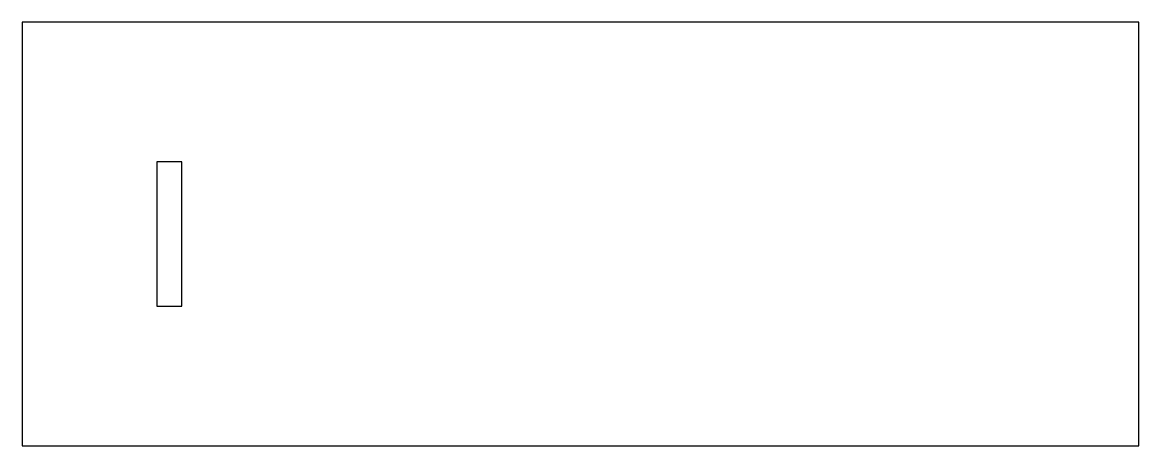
# Model space of a CAD drawing. Header units: millimetres. Extents: x 3 to 227, y -88 to -3.
import ezdxf

# ---------------------------------------------------------------- set-up
doc = ezdxf.new("R2010")
doc.units = ezdxf.units.MM
doc.layers.get('0').update_dxf_attribs({"linetype": 'CONTINUOUS'})

msp = doc.modelspace()

# ---------------------------------------------------------------- linework, layer by layer
for points in [[(3, -88), (227, -88), (227, -3), (3, -3)], [(35, -31), (30, -31), (30, -60), (35, -60)]]:
    msp.add_lwpolyline(points, close=True)

doc.saveas('drawing.dxf')
